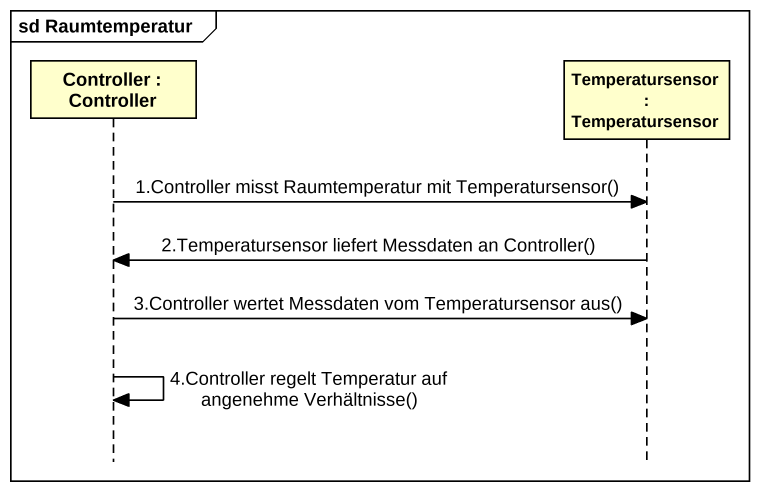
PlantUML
@startuml
mainframe sd Raumtemperatur
hide footbox
participant "Controller : Controller" as Controller
participant "Temperatursensor : Temperatursensor" as Temperatursensor

Controller -> Temperatursensor : 1.Controller misst Raumtemperatur mit Temperatursensor()
Temperatursensor -> Controller : 2.Temperatursensor liefert Messdaten an Controller()
Controller -> Temperatursensor : 3.Controller wertet Messdaten vom Temperatursensor aus()
Controller -> Controller : 4.Controller regelt Temperatur auf angenehme Verhältnisse()
@enduml
